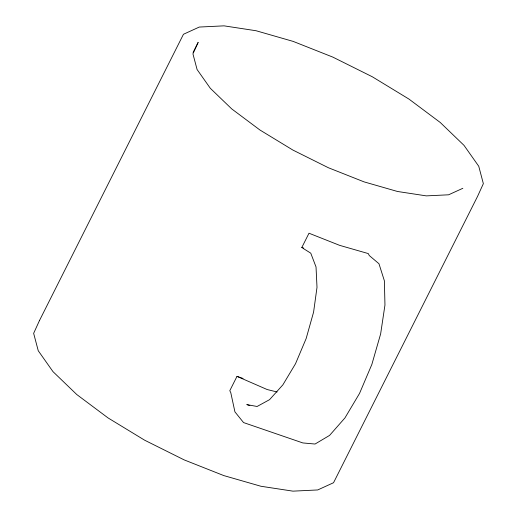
<?xml version="1.0" encoding="UTF-8"?>
<svg xmlns="http://www.w3.org/2000/svg" width="517" height="517" viewBox="0 0 517 517"><rect width="100%" height="100%" fill="white"/><g stroke="black" fill="none" stroke-linecap="round" stroke-linejoin="round"><path stroke-width="0.78" d="M193.08 52.482L198.16 42.381L192.931 53.852L197.08 69.517L210.322 88.297L231.752 108.925L259.915 129.993L292.887 150.059L328.418 167.754L364.097 181.881L397.483 191.477L426.305 195.878L448.601 194.799L462.844 188.298M243.074 378.47L236.993 376.376L229.794 390.697L230.776 392.642L234.925 411.862L243.546 422.57L302.846 442.94L315.053 444.032L329.587 435.398L344.942 417.923L359.535 393.418L371.859 364.414L380.635 333.904L384.958 305.049L384.383 280.821L378.967 263.728L369.274 255.534L368.291 253.582L339.63 245.349L308.998 233.219L301.799 247.533L303.317 248.076L301.799 247.533M277.099 391.989L267.121 389.521L236.993 376.376M249.847 405.625L246.809 404.585L257.085 406.485L269.564 399.66L282.864 384.861L295.524 363.716L306.154 338.545L313.586 312.119L317.005 287.349L316.029 266.953L310.762 253.175L303.285 248.47M39.454 320.598L33.644 333.342L38.252 350.746L52.967 371.613L76.775 394.536L108.066 417.936L144.702 440.232L184.181 459.897L223.822 475.595L260.923 486.258L292.945 491.15L317.716 489.948L333.543 482.723L477.546 196.402L483.356 183.658L478.748 166.254L464.033 145.387L440.226 122.464L408.934 99.064L372.298 76.768L332.819 57.103L293.178 41.405L256.077 30.742L224.055 25.85L199.284 27.052L183.457 34.277L39.454 320.598"/></g></svg>
